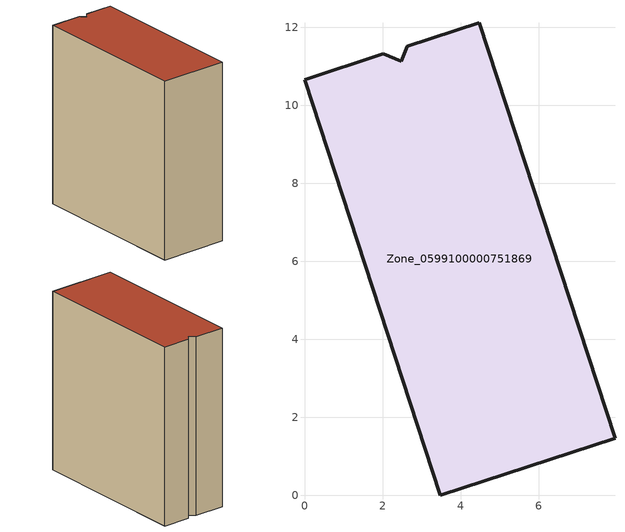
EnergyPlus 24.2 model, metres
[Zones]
Zone_0599100000751869
 floor ground (C_G): 2.63,11.52 4.48,12.12 7.96,1.46 3.48,0 0,10.65 2.02,11.32 2.48,11.12 z3.81
 wall outside (C_F): 2.02,11.32 0,10.65 3.48,0 7.96,1.46 4.48,12.12 2.63,11.52 2.48,11.12 2.02,11.32 z3.81:16.27
 roof outside (C_R): 4.48,12.12 2.63,11.52 2.48,11.12 2.02,11.32 0,10.65 3.48,0 7.96,1.46 z16.27
[BUILDING]
Pand.0599100000751869: North Axis=0; Terrain=City; Loads Convergence Tolerance Value=0.04; Temperature Convergence Tolerance Value=0.4; Solar Distribution=FullExterior; Maximum Number of Warmup Days=25; Minimum Number of Warmup Days=1
[Site:Location]
Rotterdam.The.Hague.AP_ZH_NLD Design_Conditions: Latitude=51.96; Longitude=4.45; Time Zone=1; Elevation=-4.5
[SITE:GROUNDTEMPERATURE:BUILDINGSURFACE]
18, 18, 18, 18, 18, 18, 18, 18, 18, 18, 18, 18
[MATERIAL] Thermal Absorptance=0.9; Solar Absorptance=0.7; Visible Absorptance=0.7
Name | Roughness | Thickness | Conductivity | Density | Specific Heat
G.TI.2006-2014 | MediumSmooth | 0.15 | 0.06 | 540 | 1210
F.TI.2006-2014 | Rough | 0.3 | 0.12 | 1920 | 840
R.TI.2006-2014 | MediumRough | 0.2 | 0.08 | 1500 | 1000
[CONSTRUCTION]
C_G: G.TI.2006-2014
C_F: F.TI.2006-2014
C_R: R.TI.2006-2014
[ZONE]
Zone_0599100000751869: Type=1; Multiplier=1; Ceiling Height=Autocalculate; Volume=Autocalculate; Floor Area=autocalculate; Part of Total Floor Area=Yes
[ZONEINFILTRATION:DESIGNFLOWRATE]
Infil_Zone_0599100000751869: Zone or ZoneList or Space or SpaceList=Zone_0599100000751869; Schedule=AlwaysOn; Design Flow Rate Calculation Method=Flow/Area; Flow Rate per Floor Area=0.0015; Constant Term Coefficient=1; Temperature Term Coefficient=0; Velocity Term Coefficient=0; Velocity Squared Term Coefficient=0
[HVACTEMPLATE:ZONE:IDEALLOADSAIRSYSTEM]
Zone_0599100000751869: Maximum Heating Supply Air Temperature=50; Minimum Cooling Supply Air Temperature=13; Maximum Heating Supply Air Humidity Ratio=0.0156; Minimum Cooling Supply Air Humidity Ratio=0.0077; Heating Limit=NoLimit; Cooling Limit=NoLimit; Dehumidification Control Type=ConstantSensibleHeatRatio; Cooling Sensible Heat Ratio=0.7; Dehumidification Setpoint=60; Humidification Control Type=None; Humidification Setpoint=30; Outdoor Air Method=None; Outdoor Air Flow Rate per Person=0.00944; Outdoor Air Flow Rate per Zone Floor Area=0; Outdoor Air Flow Rate per Zone=0; Demand Controlled Ventilation Type=None; Outdoor Air Economizer Type=NoEconomizer; Heat Recovery Type=None; Sensible Heat Recovery Effectiveness=0.7; Latent Heat Recovery Effectiveness=0.65
[ZONECONTROL:THERMOSTAT]
ThermostatControl_Zone_0599100000751869: Zone or ZoneList=Zone_0599100000751869; Control Type Schedule=DualSetpointControlType; Control 1=Thermostat_Zone_0599100000751869; Temperature Difference Between Cutout And Setpoint=0
[THERMOSTATSETPOINT:DUALSETPOINT]
Thermostat_Zone_0599100000751869: Heating Setpoint Temperature Schedule=HeatingSetpoint_Zone_0599100000751869; Cooling Setpoint Temperature Schedule=CoolingSetpoint_Zone_0599100000751869
[SCHEDULE:COMPACT]
HeatingSetpoint_Zone_0599100000751869: Through: 12/31, For: AllDays, Until: 24:00, 21
CoolingSetpoint_Zone_0599100000751869: Through: 12/31, For: AllDays, Until: 24:00, 24
DualSetpointControlType: Through: 12/31, For: AllDays, Until: 24:00, 4
AlwaysOn: Through: 12/31, For: AllDays, Until: 24:00, 1
